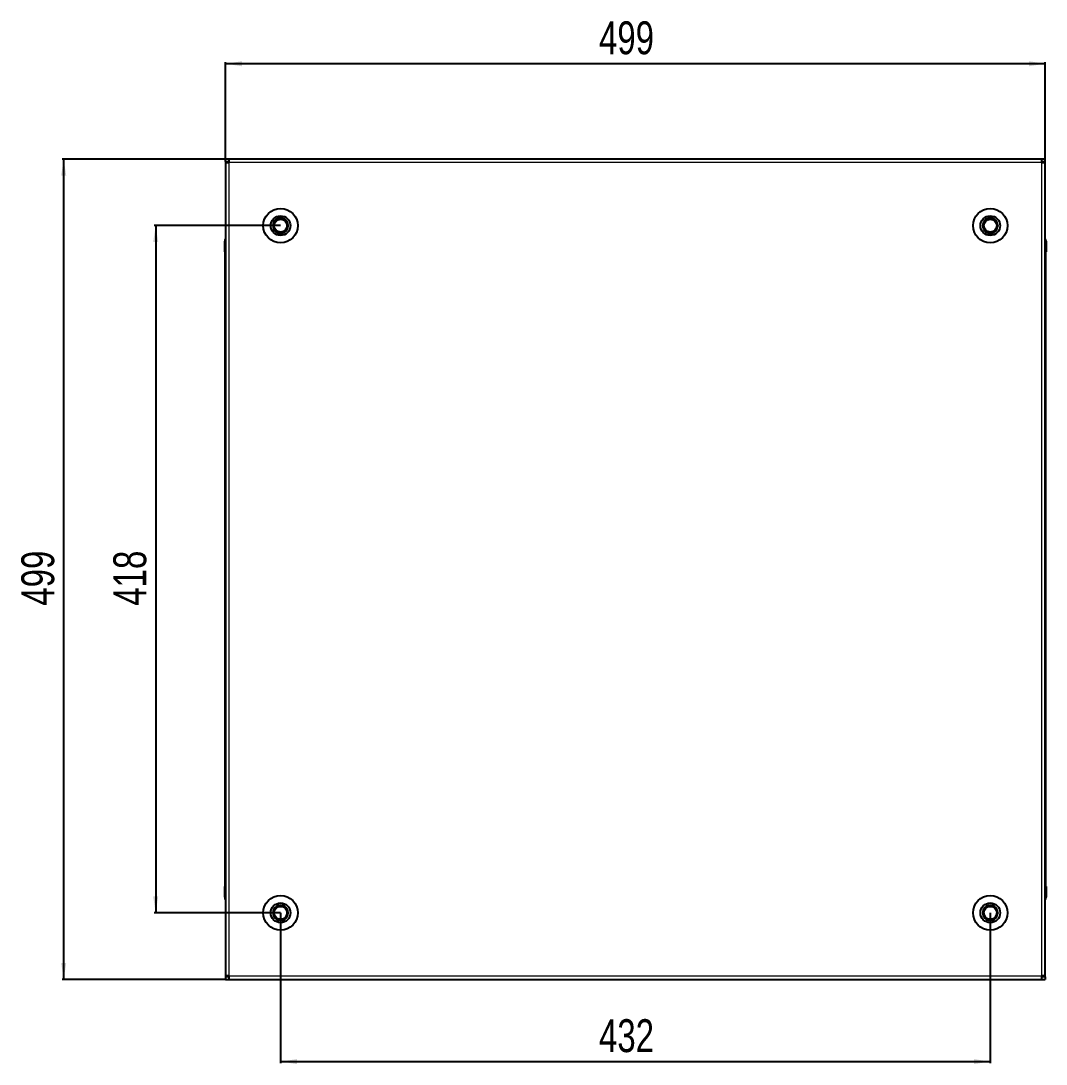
# Model space of a CAD drawing. Header units: millimetres. Extents: x 927 to 2550, y 481 to 1557.
# Drawn here: x 927 to 1551, y 847 to 1482 of the extents above; entities that cross this region are included whole.
import ezdxf

# ---------------------------------------------------------------- set-up
doc = ezdxf.new("R2010")
doc.units = ezdxf.units.MM
doc.layers.add('FORMAT', color=7, linetype='Continuous')
doc.styles.add('SLDTEXTSTYLE0', font='TXT', dxfattribs={"width": 0.75})
doc.dimstyles.new('SLDDIMSTYLE0', dxfattribs={"dimtxt": 20, "dimasz": 10, "dimexe": 0, "dimexo": 0.0625, "dimgap": 5, "dimtad": 2, "dimdec": 1, "dimrnd": 1e-09, "dimzin": 12, "dimdsep": 46, "dimtxsty": 'SLDTEXTSTYLE0', "dimsah": 1, "dimcen": 0.09, "dimadec": 0, "dimazin": 3, "dimtfac": 1, "dimtofl": 0, "dimtmove": 0, "dimatfit": 3, "dimfxl": 0, "dimfrac": 2, "dimtolj": 1, "dimtzin": 12, "dimarcsym": 0})

# ---------------------------------------------------------------- blocks, each defined once
blk = doc.blocks.new('_D')
at = {"layer": 'FORMAT'}
for p, q in [((1051.16, 1397.66), (951.67, 1397.66)), ((952.67, 898.66), (952.67, 1397.66)), ((1051.16, 898.66), (951.67, 898.66))]:
    blk.add_line(p, q, dxfattribs=at)
for points in [[(952.67, 1397.66), (951.13, 1387.66), (954.21, 1387.66)], [(952.67, 898.66), (954.21, 908.66), (951.13, 908.66)]]:
    blk.add_solid(points, dxfattribs=at)
at = {"layer": 'FORMAT', "insert": (926.89, 1125.99), "char_height": 20, "attachment_point": 1, "rotation": 90, "style": 'SLDTEXTSTYLE0'}
blk.add_mtext('499', dxfattribs=at)
blk = doc.blocks.new('_D_1')
at = {"layer": 'FORMAT'}
for p, q in [((1051.17, 1397.67), (1051.17, 1456.66)), ((1550.17, 1455.66), (1051.17, 1455.66)), ((1550.17, 1397.67), (1550.17, 1456.66))]:
    blk.add_line(p, q, dxfattribs=at)
for points in [[(1051.17, 1455.66), (1061.17, 1454.12), (1061.17, 1457.2)], [(1550.17, 1455.66), (1540.17, 1457.2), (1540.17, 1454.12)]]:
    blk.add_solid(points, dxfattribs=at)
at = {"layer": 'FORMAT', "insert": (1278.51, 1481.44), "char_height": 20, "attachment_point": 1, "style": 'SLDTEXTSTYLE0'}
blk.add_mtext('499', dxfattribs=at)
blk = doc.blocks.new('_D_2')
at = {"layer": 'FORMAT'}
for p, q in [((1084.67, 939.15), (1084.67, 847.66)), ((1516.67, 939.15), (1516.67, 847.66)), ((1084.67, 848.66), (1516.67, 848.66))]:
    blk.add_line(p, q, dxfattribs=at)
for points in [[(1084.67, 848.66), (1094.67, 847.12), (1094.67, 850.2)], [(1516.67, 848.66), (1506.67, 850.2), (1506.67, 847.12)]]:
    blk.add_solid(points, dxfattribs=at)
at = {"layer": 'FORMAT', "insert": (1278.51, 874.44), "char_height": 20, "attachment_point": 1, "style": 'SLDTEXTSTYLE0'}
blk.add_mtext('432', dxfattribs=at)
blk = doc.blocks.new('_D_3')
at = {"layer": 'FORMAT'}
for p, q in [((1084.66, 1357.16), (1007.67, 1357.16)), ((1008.67, 1357.16), (1008.67, 939.16)), ((1084.66, 939.16), (1007.67, 939.16))]:
    blk.add_line(p, q, dxfattribs=at)
for points in [[(1008.67, 1357.16), (1007.13, 1347.16), (1010.21, 1347.16)], [(1008.67, 939.16), (1010.21, 949.16), (1007.13, 949.16)]]:
    blk.add_solid(points, dxfattribs=at)
at = {"layer": 'FORMAT', "insert": (982.89, 1125.99), "char_height": 20, "attachment_point": 1, "rotation": 90, "style": 'SLDTEXTSTYLE0'}
blk.add_mtext('418', dxfattribs=at)

msp = doc.modelspace()

# ---------------------------------------------------------------- linework, layer by layer
at = {"color": 7, "linetype": 'Continuous', "lineweight": 25}
for p, q in [((1051.17, 1396.16), (1051.17, 1397.66)), ((1053.27, 1397.66), (1051.17, 1397.66)), ((1053.27, 1397.66), (1053.27, 1395.56)), ((1548.07, 1397.66), (1053.27, 1397.66)), ((1548.07, 1395.56), (1548.07, 1397.66)), ((1550.17, 1397.66), (1548.07, 1397.66)), ((1550.17, 1396.16), (1550.17, 1397.66)), ((1051.17, 1396.16), (1053.27, 1396.16)), ((1051.17, 1396.16), (1051.17, 1395.56)), ((1051.17, 1395.56), (1051.17, 900.76)), ((1051.17, 1395.56), (1053.27, 1395.56)), ((1548.07, 1396.16), (1550.17, 1396.16)), ((1548.07, 1395.56), (1550.17, 1395.56)), ((1550.17, 1395.56), (1550.17, 1396.16)), ((1550.17, 900.76), (1550.17, 1395.56)), ((1050.67, 1347.66), (1050.67, 1341.16)), ((1050.67, 1341.16), (1050.67, 1347.66)), ((1550.17, 1348.98), (1550.17, 1348.98)), ((1550.67, 1347.66), (1550.67, 1341.16)), ((1550.67, 1341.16), (1550.67, 1347.66)), ((1050.67, 1341.16), (1050.67, 1341.16)), ((1051.17, 1341.16), (1050.67, 1341.16)), ((1050.82, 1341.16), (1050.82, 955.16)), ((1550.17, 1341.16), (1550.67, 1341.16)), ((1550.52, 955.16), (1550.52, 1341.16)), ((1550.67, 1341.16), (1550.67, 1341.16)), ((1550.67, 1341.16), (1550.67, 1341.16)), ((1050.67, 955.16), (1050.67, 955.16)), ((1050.67, 948.66), (1050.67, 955.16)), ((1050.67, 955.16), (1050.67, 955.16)), ((1050.67, 955.16), (1050.67, 948.66)), ((1051.17, 955.16), (1050.67, 955.16)), ((1550.17, 955.16), (1550.67, 955.16)), ((1550.67, 955.16), (1550.67, 955.16)), ((1550.67, 948.66), (1550.67, 955.16)), ((1550.67, 955.16), (1550.67, 948.66)), ((1051.17, 947.34), (1051.17, 947.34)), ((1053.27, 900.76), (1051.17, 900.76)), ((1051.17, 900.76), (1051.17, 900.16)), ((1053.27, 900.16), (1051.17, 900.16)), ((1051.17, 900.16), (1051.17, 898.66)), ((1051.17, 898.66), (1053.27, 898.66)), ((1053.27, 900.76), (1053.27, 898.66)), ((1053.27, 898.66), (1548.07, 898.66)), ((1548.07, 898.66), (1548.07, 900.76)), ((1550.17, 900.76), (1548.07, 900.76)), ((1550.17, 900.16), (1548.07, 900.16)), ((1548.07, 898.66), (1550.17, 898.66)), ((1550.17, 900.16), (1550.17, 900.76)), ((1550.17, 900.16), (1550.17, 898.66))]:
    msp.add_line(p, q, dxfattribs=at)
at = {"color": 8, "linetype": 'Continuous', "lineweight": 18}
for p, q in [((1053.27, 1395.56), (1053.27, 900.76)), ((1548.07, 1395.56), (1053.27, 1395.56)), ((1548.07, 900.76), (1548.07, 1395.56)), ((1051.17, 1347.66), (1050.67, 1347.66)), ((1550.17, 1347.66), (1550.67, 1347.66)), ((1051.17, 948.66), (1050.67, 948.66)), ((1550.17, 948.66), (1550.67, 948.66)), ((1053.27, 900.76), (1548.07, 900.76))]:
    msp.add_line(p, q, dxfattribs=at)
at = {"color": 7, "linetype": 'Continuous', "lineweight": 25}
for centre, radius in [((1084.67, 1357.16), 10.5), ((1516.67, 1357.16), 10.5), ((1084.67, 1357.16), 6), ((1084.67, 1357.16), 3.9), ((1516.67, 1357.16), 6), ((1516.67, 1357.16), 3.9), ((1084.67, 939.16), 10.5), ((1516.67, 939.16), 10.5), ((1084.67, 939.16), 6), ((1084.67, 939.16), 3.9), ((1516.67, 939.16), 6), ((1516.67, 939.16), 3.9)]:
    msp.add_circle(centre, radius, dxfattribs=at)
for centre, radius, start, end in [((1084.67, 1357.16), 4.62, 120, 180), ((1084.67, 1357.16), 4.62, 60, 120), ((1084.67, 1357.16), 4.62, 360, 60), ((1516.67, 1357.16), 4.62, 120, 180), ((1516.67, 1357.16), 4.62, 60, 120), ((1516.67, 1357.16), 4.62, 0, 60), ((1084.67, 1357.16), 4.62, 180, 240), ((1084.67, 1357.16), 4.62, 240, 300), ((1084.67, 1357.16), 4.62, 300, 360), ((1516.67, 1357.16), 4.62, 180, 240), ((1516.67, 1357.16), 4.62, 240, 300), ((1516.67, 1357.16), 4.62, 300, 0), ((1052.67, 1347.66), 2, 138.57492, 180), ((1052.67, 1347.66), 2, 138.59038, 180), ((1548.67, 1347.66), 2, 0, 41.39416), ((1052.67, 948.66), 2, 180, 221.39416), ((1548.67, 948.66), 2, 318.57492, 360), ((1548.67, 948.66), 2, 318.59038, 0), ((1084.67, 939.16), 4.62, 120, 180), ((1084.67, 939.16), 4.62, 60, 120), ((1084.67, 939.16), 4.62, 360, 60), ((1516.67, 939.16), 4.62, 120, 180), ((1516.67, 939.16), 4.62, 60, 120), ((1516.67, 939.16), 4.62, 360, 60), ((1084.67, 939.16), 4.62, 180, 240), ((1084.67, 939.16), 4.62, 240, 300), ((1084.67, 939.16), 4.62, 300, 360), ((1516.67, 939.16), 4.62, 180, 240), ((1516.67, 939.16), 4.62, 240, 300), ((1516.67, 939.16), 4.62, 300, 360)]:
    msp.add_arc(centre, radius, start, end, dxfattribs=at)
for points, knots in [([(1080.05, 1357.16), (1080.38, 1357.73), (1080.95, 1358.71), (1081.77, 1360.14), (1082.18, 1360.84), (1082.36, 1361.16)], [0, 0, 0, 0, 0.439131, 0.751378, 1, 1, 1, 1]), ([(1082.36, 1361.16), (1082.56, 1361.16), (1083.27, 1361.16), (1084.58, 1361.16), (1085.97, 1361.16), (1086.71, 1361.16), (1086.98, 1361.16)], [0, 0, 0, 0, 0.139329, 0.48527, 0.816356, 1, 1, 1, 1]), ([(1086.98, 1361.16), (1087.31, 1360.59), (1087.88, 1359.61), (1088.7, 1358.18), (1089.11, 1357.47), (1089.29, 1357.16)], [0, 0, 0, 0, 0.439131, 0.751378, 1, 1, 1, 1]), ([(1512.05, 1357.16), (1512.38, 1357.73), (1512.95, 1358.71), (1513.77, 1360.14), (1514.18, 1360.84), (1514.36, 1361.16)], [0, 0, 0, 0, 0.439131, 0.751378, 1, 1, 1, 1]), ([(1514.36, 1361.16), (1514.56, 1361.16), (1515.27, 1361.16), (1516.58, 1361.16), (1517.97, 1361.16), (1518.71, 1361.16), (1518.98, 1361.16)], [0, 0, 0, 0, 0.139329, 0.48527, 0.816356, 1, 1, 1, 1]), ([(1518.98, 1361.16), (1519.31, 1360.59), (1519.88, 1359.61), (1520.7, 1358.18), (1521.11, 1357.47), (1521.29, 1357.16)], [0, 0, 0, 0, 0.439131, 0.751378, 1, 1, 1, 1]), ([(1082.36, 1353.16), (1082.03, 1353.73), (1081.47, 1354.71), (1080.64, 1356.14), (1080.23, 1356.84), (1080.05, 1357.16)], [0, 0, 0, 0, 0.439131, 0.751378, 1, 1, 1, 1]), ([(1086.98, 1353.16), (1086.71, 1353.16), (1085.97, 1353.16), (1084.58, 1353.16), (1083.27, 1353.16), (1082.56, 1353.16), (1082.36, 1353.16)], [0, 0, 0, 0, 0.183644, 0.51473, 0.860671, 1, 1, 1, 1]), ([(1089.29, 1357.16), (1088.96, 1356.59), (1088.39, 1355.61), (1087.57, 1354.18), (1087.16, 1353.47), (1086.98, 1353.16)], [0, 0, 0, 0, 0.439131, 0.751378, 1, 1, 1, 1]), ([(1514.36, 1353.16), (1514.03, 1353.73), (1513.47, 1354.71), (1512.64, 1356.14), (1512.23, 1356.84), (1512.05, 1357.16)], [0, 0, 0, 0, 0.439131, 0.751378, 1, 1, 1, 1]), ([(1518.98, 1353.16), (1518.71, 1353.16), (1517.97, 1353.16), (1516.58, 1353.16), (1515.27, 1353.16), (1514.56, 1353.16), (1514.36, 1353.16)], [0, 0, 0, 0, 0.183644, 0.51473, 0.860671, 1, 1, 1, 1]), ([(1521.29, 1357.16), (1520.96, 1356.59), (1520.39, 1355.61), (1519.57, 1354.18), (1519.16, 1353.47), (1518.98, 1353.16)], [0, 0, 0, 0, 0.439131, 0.751378, 1, 1, 1, 1]), ([(1080.05, 939.16), (1080.38, 939.73), (1080.95, 940.71), (1081.77, 942.14), (1082.18, 942.84), (1082.36, 943.16)], [0, 0, 0, 0, 0.439131, 0.751378, 1, 1, 1, 1]), ([(1082.36, 943.16), (1082.56, 943.16), (1083.27, 943.16), (1084.58, 943.16), (1085.97, 943.16), (1086.71, 943.16), (1086.98, 943.16)], [0, 0, 0, 0, 0.139329, 0.48527, 0.816356, 1, 1, 1, 1]), ([(1086.98, 943.16), (1087.31, 942.59), (1087.88, 941.61), (1088.7, 940.18), (1089.11, 939.47), (1089.29, 939.16)], [0, 0, 0, 0, 0.439131, 0.751378, 1, 1, 1, 1]), ([(1512.05, 939.16), (1512.38, 939.73), (1512.95, 940.71), (1513.77, 942.14), (1514.18, 942.84), (1514.36, 943.16)], [0, 0, 0, 0, 0.439131, 0.751378, 1, 1, 1, 1]), ([(1514.36, 943.16), (1514.56, 943.16), (1515.27, 943.16), (1516.58, 943.16), (1517.97, 943.16), (1518.71, 943.16), (1518.98, 943.16)], [0, 0, 0, 0, 0.139329, 0.48527, 0.816356, 1, 1, 1, 1]), ([(1518.98, 943.16), (1519.31, 942.59), (1519.88, 941.61), (1520.7, 940.18), (1521.11, 939.47), (1521.29, 939.16)], [0, 0, 0, 0, 0.439131, 0.751378, 1, 1, 1, 1]), ([(1082.36, 935.16), (1082.03, 935.73), (1081.47, 936.71), (1080.64, 938.14), (1080.23, 938.84), (1080.05, 939.16)], [0, 0, 0, 0, 0.439131, 0.751378, 1, 1, 1, 1]), ([(1086.98, 935.16), (1086.71, 935.16), (1085.97, 935.16), (1084.58, 935.16), (1083.27, 935.16), (1082.56, 935.16), (1082.36, 935.16)], [0, 0, 0, 0, 0.183644, 0.51473, 0.860671, 1, 1, 1, 1]), ([(1089.29, 939.16), (1088.96, 938.59), (1088.39, 937.61), (1087.57, 936.18), (1087.16, 935.47), (1086.98, 935.16)], [0, 0, 0, 0, 0.439131, 0.751378, 1, 1, 1, 1]), ([(1514.36, 935.16), (1514.03, 935.73), (1513.47, 936.71), (1512.64, 938.14), (1512.23, 938.84), (1512.05, 939.16)], [0, 0, 0, 0, 0.439131, 0.751378, 1, 1, 1, 1]), ([(1518.98, 935.16), (1518.71, 935.16), (1517.97, 935.16), (1516.58, 935.16), (1515.27, 935.16), (1514.56, 935.16), (1514.36, 935.16)], [0, 0, 0, 0, 0.183644, 0.51473, 0.860671, 1, 1, 1, 1]), ([(1521.29, 939.16), (1520.96, 938.59), (1520.39, 937.61), (1519.57, 936.18), (1519.16, 935.47), (1518.98, 935.16)], [0, 0, 0, 0, 0.439131, 0.751378, 1, 1, 1, 1])]:
    msp.add_open_spline(points, degree=3, knots=knots, dxfattribs=at)

# ---------------------------------------------------------------- dimensions: what is measured, and where the dimension line sits
at = {"layer": 'FORMAT'}
dim = msp.add_linear_dim(base=(1051.17, 1455.66), p1=(1550.17, 1397.66), p2=(1051.17, 1397.66), dimstyle='SLDDIMSTYLE0', dxfattribs=at)
dim.commit()
dim.dimension.update_dxf_attribs({"geometry": '_D_1', "text_midpoint": (1300.67, 1455.66), "dimtype": 160})
for base, p1, p2, angle, picture, middle in [((952.67, 1397.66), (1051.17, 898.66), (1051.17, 1397.66), 90, '_D', (952.67, 1148.16)), ((1008.67, 939.16), (1084.67, 1357.16), (1084.67, 939.16), 90, '_D_3', (1008.67, 1148.16)), ((1516.67, 848.66), (1084.67, 939.16), (1516.67, 939.16), 0, '_D_2', (1300.67, 848.66))]:
    dim = msp.add_linear_dim(base=base, p1=p1, p2=p2, angle=angle, dimstyle='SLDDIMSTYLE0', dxfattribs=at)
    dim.commit()
    dim.dimension.update_dxf_attribs({"geometry": picture, "text_midpoint": middle, "dimtype": 160})

doc.saveas('drawing.dxf')
